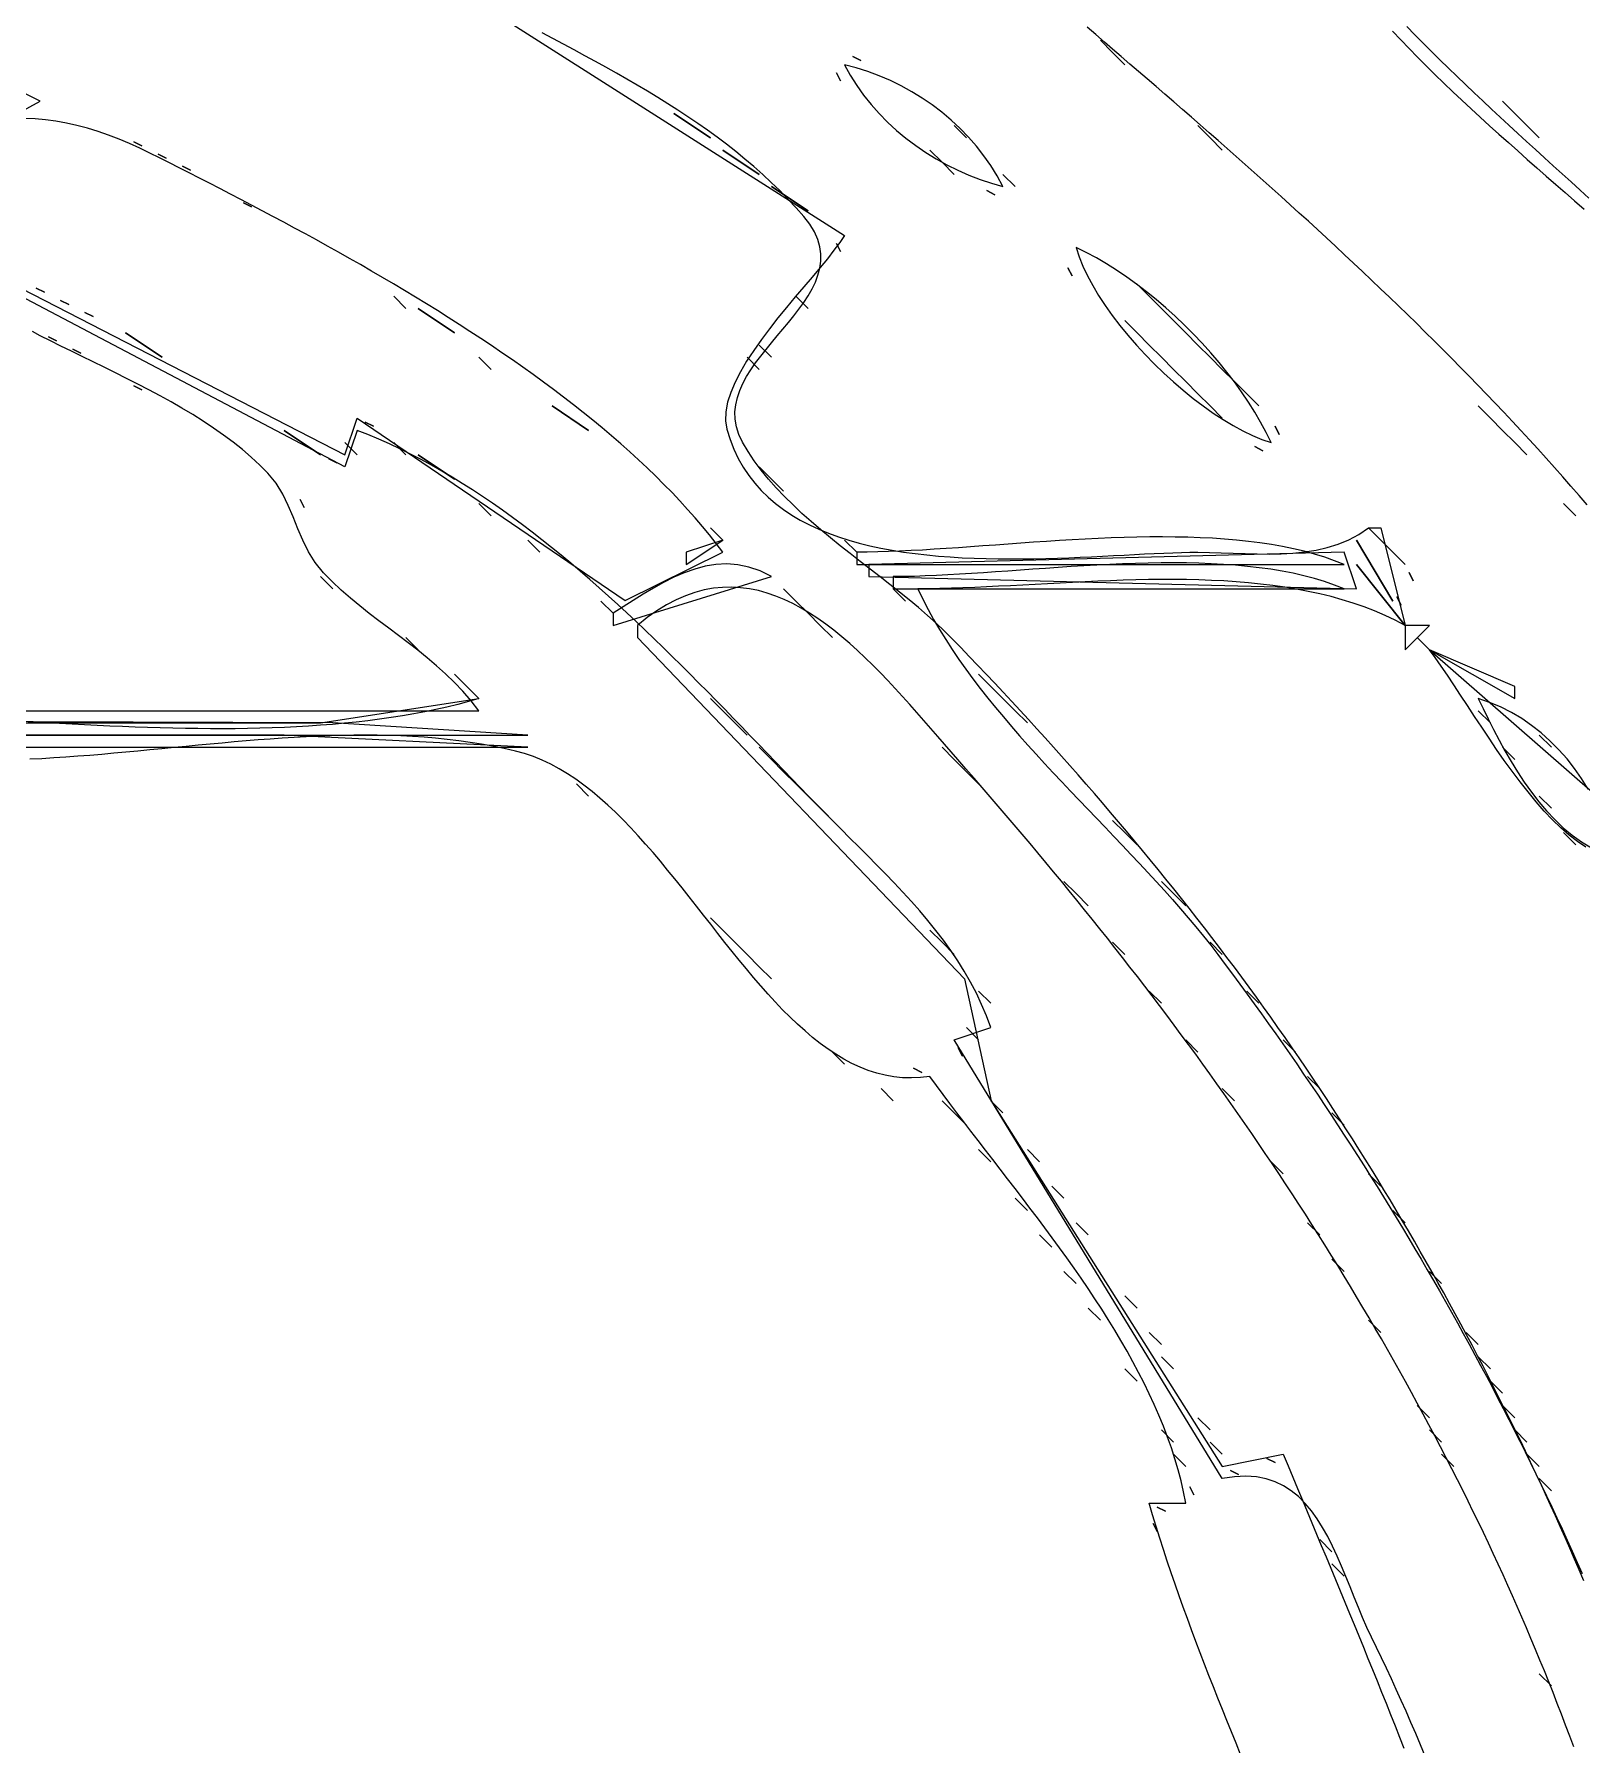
# Model space of a CAD drawing. Extents: x 0 to 1288, y 0 to 860.
# Drawn here: x 443.5 to 570.5, y 575.2 to 715.5 of the extents above; entities that cross this region are included whole.
import ezdxf

# ---------------------------------------------------------------- set-up
doc = ezdxf.new("R2010")
doc.units = 0
for name, color, linetype in [('C19', 19, 'CONTINUOUS'), ('C250', 250, 'CONTINUOUS'), ('C251', 251, 'CONTINUOUS'), ('C252', 252, 'CONTINUOUS'), ('C253', 253, 'CONTINUOUS'), ('C254', 254, 'CONTINUOUS'), ('C29', 29, 'CONTINUOUS'), ('C37', 37, 'CONTINUOUS'), ('C47', 47, 'CONTINUOUS'), ('C7', 7, 'CONTINUOUS')]:
    doc.layers.add(name, color=color, linetype=linetype)

msp = doc.modelspace()

# ---------------------------------------------------------------- linework, layer by layer
at = {"layer": 'C19'}
for points in [[(571.0871, 702.0507), (570.3547, 702.7145), (569.6222, 703.3779), (568.8901, 704.041), (568.1587, 704.7041), (567.4282, 705.3672), (566.699, 706.0307), (565.9714, 706.6946), (565.2457, 707.3592), (564.5223, 708.0247), (563.8014, 708.6912), (563.0833, 709.359), (562.3685, 710.0282), (561.6572, 710.6989), (560.9497, 711.3715), (560.2464, 712.0461), (559.5475, 712.7228), (558.8535, 713.4019), (558.1645, 714.0835), (557.481, 714.7678), (556.8032, 715.4551), (556.1314, 716.1454)], [(570.6703, 588.6139), (570.2907, 589.507), (569.9076, 590.3988), (569.5208, 591.2893), (569.1306, 592.1785), (568.7367, 593.0663), (568.3393, 593.9528), (567.9382, 594.838), (567.5337, 595.7217), (567.1255, 596.6041), (566.7138, 597.4851), (566.2986, 598.3647), (565.8798, 599.2429), (565.4574, 600.1196), (565.0314, 600.9949), (564.602, 601.8688), (564.1689, 602.7411), (563.7323, 603.6121), (563.2922, 604.4815), (562.8486, 605.3494), (562.4013, 606.2159), (561.9506, 607.0808), (561.4963, 607.9442), (561.0385, 608.8061), (560.5771, 609.6664), (560.1122, 610.5251), (559.6438, 611.3823), (559.1719, 612.2379), (558.6964, 613.0919), (558.2175, 613.9443), (557.735, 614.795), (557.2489, 615.6442), (556.7594, 616.4917), (556.2664, 617.3375), (555.7698, 618.1817), (555.2697, 619.0242), (554.7662, 619.8651), (554.2591, 620.7042), (553.7485, 621.5417), (553.2344, 622.3774), (552.7168, 623.2114), (552.1958, 624.0436), (551.6712, 624.8741), (551.1431, 625.7029), (550.6116, 626.5298), (550.0766, 627.355), (549.538, 628.1784), (548.9961, 629), (548.4346, 629.8428), (547.8689, 630.6833), (547.2989, 631.5212), (546.7247, 632.3568), (546.1464, 633.1898), (545.564, 634.0204), (544.9776, 634.8485), (544.3872, 635.6741), (543.7928, 636.4972), (543.1946, 637.3179), (542.5926, 638.1361), (541.9868, 638.9518), (541.3773, 639.765), (540.7642, 640.5757), (540.1474, 641.3839), (539.5271, 642.1896), (538.9034, 642.9928), (538.2761, 643.7935), (537.6455, 644.5917), (537.0115, 645.3874), (536.3743, 646.1806), (535.7338, 646.9712), (535.0902, 647.7594), (534.4434, 648.545), (533.7936, 649.328), (533.1408, 650.1086), (532.485, 650.8866), (531.8263, 651.6621), (531.1647, 652.435), (530.5004, 653.2054), (529.8333, 653.9733), (529.1635, 654.7386), (528.491, 655.5014), (527.816, 656.2616), (527.1385, 657.0192), (526.4585, 657.7743), (525.776, 658.5268), (525.0912, 659.2768), (524.4041, 660.0242), (523.7147, 660.769), (523.0231, 661.5112), (522.3294, 662.2509), (521.6335, 662.988), (520.9356, 663.7225), (520.2357, 664.4544), (519.5339, 665.1837), (518.8302, 665.9105), (518.1849, 666.5529), (517.5048, 667.1909), (516.7936, 667.8255), (516.0555, 668.4574), (515.2941, 669.0878), (514.5136, 669.7176), (513.7176, 670.3477), (512.9102, 670.9791), (512.0953, 671.6128), (511.2767, 672.2497), (510.4584, 672.8907), (509.6443, 673.5369), (508.8383, 674.1891), (508.0442, 674.8484), (507.266, 675.5157), (506.5076, 676.192), (505.7728, 676.8781), (505.0657, 677.5751), (504.3901, 678.284), (503.7498, 679.0056), (503.1489, 679.741), (502.5912, 680.4911), (502.0806, 681.2569), (501.6211, 682.0393), (501.3241, 682.6726), (501.1275, 683.2953), (501.0242, 683.908), (501.0072, 684.5115), (501.0692, 685.1065), (501.2032, 685.6936), (501.4021, 686.2736), (501.6587, 686.8472), (501.966, 687.4151), (502.3168, 687.978), (502.704, 688.5367), (503.1206, 689.0917), (503.5594, 689.6439), (504.0133, 690.194), (504.4752, 690.7426), (504.938, 691.2904), (505.3946, 691.8383), (505.8378, 692.3868), (506.2606, 692.9368), (506.6559, 693.4888), (507.0165, 694.0437), (507.3353, 694.6021), (507.6053, 695.1647), (507.8193, 695.7323), (507.9701, 696.3055), (508.0508, 696.8851), (508.0542, 697.4718), (507.9732, 698.0663), (507.8007, 698.6692), (507.5295, 699.2814), (507.1525, 699.9034), (506.6628, 700.5362), (506.0192, 701.2649), (505.3585, 701.9745), (504.6813, 702.6657), (503.9883, 703.3393), (503.2801, 703.996), (502.5574, 704.6364), (501.8208, 705.2614), (501.071, 705.8715), (500.3086, 706.4676), (499.5344, 707.0504), (498.7489, 707.6205), (497.9529, 708.1788), (497.147, 708.7258), (496.3317, 709.2624), (495.5079, 709.7892), (494.6762, 710.307), (493.8372, 710.8165), (492.9916, 711.3184), (492.1399, 711.8135), (491.283, 712.3023), (490.4215, 712.7858), (489.5559, 713.2645), (488.6871, 713.7393), (487.8155, 714.2107), (486.942, 714.6796), (486.067, 715.1467), (485.1914, 715.6126)], [(564, 657), (565, 656), (564, 657)], [(535.333313, 593.333313), (535.666687, 592.666687), (535.333313, 593.333313)]]:
    msp.add_lwpolyline(points, dxfattribs=at)
at = {"layer": 'C250'}
for points in [[(531, 715), (532, 714), (531, 715)], [(566, 708), (567, 707), (566, 708)], [(504, 703), (507, 701), (504, 703)], [(514, 671), (514, 670), (551, 670), (550.2126, 670.3097), (549.3986, 670.5906), (548.5593, 670.8437), (547.6961, 671.0702), (546.8104, 671.2713), (545.9035, 671.4479), (544.9768, 671.6014), (544.0318, 671.7327), (543.0697, 671.843), (542.0921, 671.9335), (541.1002, 672.0053), (540.0955, 672.0596), (539.0793, 672.0973), (538.053, 672.1198), (537.0181, 672.128), (535.9758, 672.1232), (534.9277, 672.1065), (533.8749, 672.0789), (532.8191, 672.0417), (531.7614, 671.996), (530.7034, 671.9428), (529.6464, 671.8834), (528.5918, 671.8188), (527.5409, 671.7501), (526.4952, 671.6786), (525.456, 671.6053), (524.4248, 671.5314), (523.4029, 671.458), (522.3916, 671.3862), (521.3924, 671.3172), (520.4067, 671.2521), (519.4359, 671.192), (518.4812, 671.138), (517.5442, 671.0913), (516.6262, 671.053), (515.7285, 671.0243), (514.8527, 671.0062), (514, 671)], [(474, 666), (475, 665), (474, 666)], [(562, 661), (562.3973, 660.1708), (562.8137, 659.3213), (563.2504, 658.4577), (563.7085, 657.5862), (564.189, 656.7128), (564.6932, 655.8438), (565.2221, 654.9854), (565.7769, 654.1436), (566.3588, 653.3247), (566.9689, 652.5348), (567.6083, 651.7801), (568.2781, 651.0667), (568.9795, 650.4009), (569.7136, 649.7887), (570.4816, 649.2364), (571.2845, 648.75)], [(571.0094, 653.5717), (570.4837, 654.4284), (569.909, 655.2545), (569.2878, 656.0462), (568.6224, 656.7997), (567.9153, 657.5112), (567.1689, 658.177), (566.3856, 658.7933), (565.5678, 659.3563), (564.7179, 659.8623), (563.8383, 660.3074), (562.9316, 660.6879), (562, 661)], [(519, 656), (520, 655), (519, 656)], [(569, 650), (570, 649), (569, 650)], [(540, 641), (541, 640), (540, 641)], [(540, 600), (541, 599), (540, 600)], [(537, 599), (538, 598), (537, 599)], [(550, 590), (551, 589), (550, 590)]]:
    msp.add_lwpolyline(points, dxfattribs=at)
at = {"layer": 'C251'}
for points in [[(460.666656, 701.666687), (461.333344, 701.333313), (460.666656, 701.666687)], [(443.666656, 694.666687), (444.333344, 694.333313), (443.666656, 694.666687)], [(534, 695), (535, 694), (534, 695)], [(506, 694), (507, 693), (506, 694)], [(535, 694), (536, 693), (535, 694)], [(475, 693), (478, 691), (475, 693)], [(533, 692), (534, 691), (533, 692)], [(534, 691), (535, 690), (534, 691)], [(538, 691), (539, 690), (538, 691)], [(535, 690), (536, 689), (535, 690)], [(480, 689), (481, 688), (480, 689)], [(536, 689), (537, 688), (536, 689)], [(537, 688), (538, 687), (537, 688)], [(541, 688), (542, 687), (541, 688)], [(451.666656, 686.666687), (452.333344, 686.333313), (451.666656, 686.666687)], [(486, 685), (489, 683), (486, 685)], [(470.666656, 683.666687), (471.333344, 683.333313), (470.666656, 683.666687)], [(464, 683), (467, 681), (464, 683)], [(469, 682), (470, 681), (469, 682)], [(473, 682), (474, 681), (473, 682)], [(543.666687, 681.666687), (544.333313, 681.333313), (543.666687, 681.666687)], [(504, 679), (505, 678), (504, 679)], [(499, 675), (500, 674), (499, 675)], [(511, 673), (511, 672), (551, 672), (550.2175, 672.3089), (549.4094, 672.5909), (548.5769, 672.847), (547.7211, 673.0781), (546.8433, 673.2851), (545.9448, 673.4691), (545.0267, 673.6311), (544.0904, 673.772), (543.137, 673.8928), (542.1678, 673.9945), (541.184, 674.0781), (540.1868, 674.1445), (539.1775, 674.1947), (538.1573, 674.2297), (537.1274, 674.2505), (536.0892, 674.258), (535.0437, 674.2532), (533.9923, 674.2372), (532.9361, 674.2108), (531.8765, 674.1751), (530.8145, 674.1311), (529.7516, 674.0796), (528.6889, 674.0218), (527.6275, 673.9585), (526.5689, 673.8908), (525.5142, 673.8196), (524.4646, 673.7459), (523.4214, 673.6707), (522.3857, 673.5949), (521.3589, 673.5196), (520.3422, 673.4457), (519.3368, 673.3742), (518.3439, 673.3061), (517.3648, 673.2423), (516.4007, 673.1839), (515.4528, 673.1318), (514.5223, 673.0869), (513.6106, 673.0503), (512.7188, 673.023), (511.8482, 673.0059), (511, 673)], [(552, 674), (555, 669), (552, 674)], [(552, 672), (556, 667), (552, 672)], [(556.333313, 671.333313), (556.666687, 670.666687), (556.333313, 671.333313)], [(505, 670), (506, 669), (505, 670)], [(558, 665), (565, 661), (565, 662), (558, 665)], [(478, 663), (479, 662), (478, 663)], [(521, 663), (522, 662), (521, 663)], [(423, 659), (467, 659), (480, 661)], [(480, 661), (479.133, 660.7531), (478.2551, 660.5217), (477.3667, 660.3053), (476.4682, 660.1034), (475.5599, 659.9158), (474.6422, 659.742), (473.7155, 659.5816), (472.78, 659.4343), (471.8363, 659.2995), (470.8846, 659.177), (469.9253, 659.0664), (468.9588, 658.9672), (467.9854, 658.8791), (467.0055, 658.8017), (466.0195, 658.7345), (465.0277, 658.6773), (464.0306, 658.6295), (463.0284, 658.5908), (462.0215, 658.5609), (461.0103, 658.5392), (459.9952, 658.5255), (458.9765, 658.5193), (457.9546, 658.5202), (456.9298, 658.5279), (455.9026, 658.542), (454.8732, 658.562), (453.8421, 658.5876), (452.8096, 658.6183), (451.7761, 658.6539), (450.742, 658.6938), (449.7075, 658.7377), (448.6731, 658.7852), (447.6392, 658.836), (446.606, 658.8895), (445.5741, 658.9455), (444.5436, 659.0035), (443.5151, 659.0632), (442.4888, 659.1241)], [(479, 662), (480, 661), (479, 662)], [(499, 661), (500, 660), (499, 661)], [(524, 660), (525, 659), (524, 660)], [(423, 658), (423, 657), (484, 657), (464, 658), (423, 658)], [(505, 655), (506, 654), (505, 655)], [(520, 655), (521, 654), (520, 655)], [(508, 652), (509, 651), (508, 652)], [(528, 646), (529, 645), (528, 646)], [(536, 646), (537, 645), (536, 646)], [(537, 645), (538, 644), (537, 645)], [(500, 642), (501, 641), (500, 642)], [(502, 640), (503, 639), (502, 640)], [(521, 637), (522, 636), (521, 637)], [(543, 637), (544, 636), (543, 637)], [(509, 632), (510, 631), (509, 632)], [(519.333313, 632.333313), (519.666687, 631.666687), (519.333313, 632.333313)], [(515.666687, 630.666687), (516.333313, 630.333313), (515.666687, 630.666687)], [(541, 629), (542, 628), (541, 629)], [(518, 628), (519, 627), (518, 628)], [(522, 628), (523, 627), (522, 628)], [(519, 627), (520, 626), (519, 627)], [(550, 627), (551, 626), (550, 627)], [(545, 623), (546, 622), (545, 623)], [(527, 621), (528, 620), (527, 621)], [(550, 615), (551, 614), (550, 615)], [(533, 612), (534, 611), (533, 612)], [(561, 609), (562, 608), (561, 609)], [(533, 606), (534, 605), (533, 606)], [(536, 601), (537, 600), (536, 601)], [(539, 602), (540, 601), (539, 602)], [(565, 601), (566, 600), (565, 601)], [(544.666687, 598.666687), (545.333313, 598.333313), (544.666687, 598.666687)], [(541.666687, 597.666687), (542.333313, 597.333313), (541.666687, 597.666687)], [(549, 592), (550, 591), (549, 592)], [(567, 581), (568, 580), (567, 581)]]:
    msp.add_lwpolyline(points, dxfattribs=at)
at = {"layer": 'C252'}
for points in [[(510.666656, 713.666687), (511.333344, 713.333313), (510.666656, 713.666687)], [(532, 714), (533, 713), (532, 714)], [(440, 712), (433, 704), (444, 710), (440, 712)], [(496, 709), (499, 707), (496, 709)], [(564, 710), (565, 709), (564, 710)], [(432, 700), (469, 681), (470, 684), (492, 669.03241), (500, 673), (499.4634, 673.7124), (498.907, 674.4203), (498.3312, 675.1237), (497.7366, 675.8225), (497.1237, 676.5166), (496.4931, 677.2061), (495.8454, 677.8908), (495.1811, 678.5709), (494.5007, 679.2461), (493.8048, 679.9166), (493.094, 680.5822), (492.3688, 681.2429), (491.6298, 681.8988), (490.8774, 682.5496), (490.1124, 683.1955), (489.3351, 683.8364), (488.5462, 684.4722), (487.7463, 685.1029), (486.9358, 685.7285), (486.1153, 686.349), (485.2854, 686.9642), (484.4467, 687.5742), (483.5996, 688.179), (482.7448, 688.7784), (481.8827, 689.3725), (481.014, 689.9613), (480.1391, 690.5446), (479.2587, 691.1225), (478.3733, 691.6949), (477.4835, 692.2618), (476.5897, 692.8231), (475.6926, 693.3789), (474.7927, 693.929), (473.8905, 694.4735), (472.9867, 695.0122), (472.0817, 695.5453), (471.1761, 696.0726), (470.2705, 696.5941), (469.3654, 697.1098), (468.4613, 697.6196), (467.5589, 698.1235), (466.6586, 698.6214), (465.7611, 699.1134), (464.8668, 699.5994), (463.9764, 700.0793), (463.0903, 700.5532), (462.2092, 701.0209), (461.3335, 701.4825), (460.4639, 701.9379), (459.6009, 702.3871), (458.745, 702.83), (457.8968, 703.2666), (457.0568, 703.6969), (456.2257, 704.1208), (455.4038, 704.5384), (454.5919, 704.9495), (453.7904, 705.3541), (453, 705.7523), (452.1628, 706.1593), (451.316, 706.5421), (450.4615, 706.8987), (449.6012, 707.2268), (448.7371, 707.5244), (447.8713, 707.7893), (447.0056, 708.0195), (446.142, 708.2128), (445.2825, 708.3671), (444.4292, 708.4802), (443.5839, 708.5501), (442.7487, 708.5747)], [(519, 708), (520, 707), (519, 708)], [(539, 708), (540, 707), (539, 708)], [(451.666656, 706.666687), (452.333344, 706.333313), (451.666656, 706.666687)], [(500, 706), (503, 704), (500, 706)], [(517, 706), (518, 705), (517, 706)], [(455.666656, 704.666687), (456.333344, 704.333313), (455.666656, 704.666687)], [(523, 704), (524, 703), (523, 704)], [(521.666687, 702.666687), (522.333313, 702.333313), (521.666687, 702.666687)], [(557.6464, 574.2429), (557.259, 575.1713), (556.8683, 576.0925), (556.4746, 577.006), (556.0781, 577.9116), (555.6791, 578.8089), (555.2777, 579.6975), (554.8742, 580.5772), (554.4688, 581.4476), (554.0618, 582.3085), (553.6534, 583.1593), (553.2438, 584), (552.8721, 584.7881), (552.5138, 585.6018), (552.1649, 586.4343), (551.8214, 587.2792), (551.4792, 588.1299), (551.1344, 588.9799), (550.7831, 589.8228), (550.4211, 590.6519), (550.0445, 591.4607), (549.6493, 592.2427), (549.2315, 592.9914), (548.7871, 593.7003), (548.3121, 594.3627), (547.8025, 594.9723), (547.2543, 595.5224), (546.6636, 596.0065), (546.0262, 596.4181), (545.3383, 596.7508), (544.5958, 596.9978), (543.7947, 597.1528), (542.931, 597.2092), (542.0008, 597.1604), (541, 597), (519, 633), (522, 634), (521.6472, 634.9674), (521.2511, 635.9122), (520.8142, 636.8354), (520.3393, 637.7382), (519.8289, 638.6216), (519.2857, 639.4866), (518.7124, 640.3345), (518.1116, 641.1661), (517.4859, 641.9827), (516.8381, 642.7854), (516.1706, 643.5751), (515.4863, 644.3529), (514.7878, 645.12), (514.0776, 645.8774), (513.3584, 646.6263), (512.633, 647.3676), (511.9039, 648.1025), (511.1738, 648.832), (510.4453, 649.5572), (509.721, 650.2792), (509.0038, 650.9992), (508.3467, 651.6644), (507.6859, 652.3379), (507.0213, 653.0189), (506.353, 653.7068), (505.6809, 654.4011), (505.005, 655.1012), (504.3251, 655.8065), (503.6414, 656.5164), (502.9536, 657.2302), (502.2619, 657.9475), (501.5662, 658.6677), (500.8663, 659.39), (500.1624, 660.114), (499.4543, 660.8391), (498.742, 661.5646), (498.0256, 662.2899), (497.3048, 663.0146), (496.5798, 663.7379), (495.8504, 664.4593), (495.1167, 665.1782), (494.3785, 665.8941), (493.6359, 666.6062), (492.8888, 667.3141), (492.1372, 668.0171), (491.3811, 668.7147), (490.6203, 669.4062), (489.855, 670.0911), (489.0849, 670.7687), (488.3102, 671.4386), (487.5307, 672.1), (486.7464, 672.7524), (485.9573, 673.3952), (485.1634, 674.0279), (484.3646, 674.6497), (483.5608, 675.2602), (482.7521, 675.8588), (481.9383, 676.4448), (481.1196, 677.0176), (480.2957, 677.5768), (479.4668, 678.1215), (478.6327, 678.6514), (477.7933, 679.1658), (476.9488, 679.6641), (476.099, 680.1457), (475.2439, 680.61), (474.3835, 681.0565), (473.5177, 681.4844), (472.6465, 681.8934), (471.7698, 682.2827), (470.8876, 682.6517), (470, 683), (469, 680), (431, 700)], [(509.333344, 698.333313), (509.666656, 697.666687), (509.333344, 698.333313)], [(528.333313, 696.333313), (528.666687, 695.666687), (528.333313, 696.333313)], [(445.666656, 693.666687), (446.333344, 693.333313), (445.666656, 693.666687)], [(473, 694), (474, 693), (473, 694)], [(536, 693), (537, 692), (536, 693)], [(537, 692), (538, 691), (537, 692)], [(451, 691), (454, 689), (451, 691)], [(446.666656, 689.666687), (447.333344, 689.333313), (446.666656, 689.666687)], [(503, 690), (504, 689), (503, 690)], [(502, 689), (503, 688), (502, 689)], [(540, 689), (541, 688), (540, 689)], [(538, 687), (539, 686), (538, 687)], [(542, 687), (543, 686), (542, 687)], [(539, 686), (540, 685), (539, 686)], [(540, 685), (541, 684), (540, 685)], [(543, 686), (544, 685), (543, 686)], [(562, 685), (563, 684), (562, 685)], [(563, 684), (564, 683), (563, 684)], [(545.333313, 683.333313), (545.666687, 682.666687), (545.333313, 683.333313)], [(564, 683), (565, 682), (564, 683)], [(475, 681), (478, 679), (475, 681)], [(565, 682), (566, 681), (565, 682)], [(503, 680), (504, 679), (503, 680)], [(326, 678), (326, 677), (376, 677), (400, 676.682861), (423, 658.603394), (442, 658), (484, 658), (468, 659), (427, 659.148132), (403, 677.486145), (378, 678), (326, 678)], [(465.333344, 677.333313), (465.666656, 676.666687), (465.333344, 677.333313)], [(480, 677), (481, 676), (480, 677)], [(569, 677), (570, 676), (569, 677)], [(500, 674), (497, 673), (497, 672), (500, 674)], [(554, 674), (555, 673), (554, 674)], [(551, 673), (512, 672), (512, 671), (552, 670), (551, 673)], [(490, 669), (491, 668), (490, 669)], [(506, 669), (507, 668), (506, 669)], [(507, 668), (508, 667), (507, 668)], [(556, 667), (556, 665), (558, 667), (556, 667)], [(557, 666), (558, 665), (557, 666)], [(522, 662), (523, 661), (522, 662)], [(500, 660), (501, 659), (500, 660)], [(562, 660), (563, 659), (562, 660)], [(501, 659), (502, 658), (501, 659)], [(503, 657), (504, 656), (503, 657)], [(518, 657), (519, 656), (518, 657)], [(504, 656), (505, 655), (504, 656)], [(488, 654), (489, 653), (488, 654)], [(506, 654), (507, 653), (506, 654)], [(507, 653), (508, 652), (507, 653)], [(567, 653), (568, 652), (567, 653)], [(533, 650), (534, 649), (533, 650)], [(529, 645), (530, 644), (529, 645)], [(517, 642), (518, 641), (517, 642)], [(501, 641), (502, 640), (501, 641)], [(518, 641), (519, 640), (518, 641)], [(532, 641), (533, 640), (532, 641)], [(503, 639), (504, 638), (503, 639)], [(535, 637), (536, 636), (535, 637)], [(520, 634), (521, 633), (520, 634)], [(538, 633), (539, 632), (538, 633)], [(546, 633), (547, 632), (546, 633)], [(513, 629), (514, 628), (513, 629)], [(548, 630), (549, 629), (548, 630)], [(521, 624), (522, 623), (521, 624)], [(525, 624), (526, 623), (525, 624)], [(553, 622), (554, 621), (553, 622)], [(524, 620), (525, 619), (524, 620)], [(555, 619), (556, 618), (555, 619)], [(529, 618), (530, 617), (529, 618)], [(548, 618), (549, 617), (548, 618)], [(526, 617), (527, 616), (526, 617)], [(528, 614), (529, 613), (528, 614)], [(530, 611), (531, 610), (530, 611)], [(535, 609), (536, 608), (535, 609)], [(536, 607), (537, 606), (536, 607)], [(562, 607), (563, 606), (562, 607)], [(563, 605), (564, 604), (563, 605)], [(557, 603), (558, 602), (557, 603)], [(564, 603), (565, 602), (564, 603)], [(558, 601), (559, 600), (558, 601)], [(559, 599), (560, 598), (559, 599)], [(567, 597), (568, 596), (567, 597)], [(538.333313, 596.333313), (538.666687, 595.666687), (538.333313, 596.333313)], [(535.666687, 594.666687), (536.333313, 594.333313), (535.666687, 594.666687)]]:
    msp.add_lwpolyline(points, dxfattribs=at)
at = {"layer": 'C253'}
for points in [[(565, 709), (566, 708), (565, 709)], [(540, 707), (541, 706), (540, 707)], [(529, 698), (529.2471, 697.2451), (529.5598, 696.4701), (529.9341, 695.6787), (530.3661, 694.8747), (530.8516, 694.062), (531.3869, 693.2442), (531.9679, 692.4253), (532.5907, 691.609), (533.2512, 690.799), (533.9456, 689.9993), (534.6699, 689.2136), (535.4201, 688.4457), (536.1922, 687.6993), (536.9823, 686.9783), (537.7864, 686.2866), (538.6006, 685.6277), (539.4208, 685.0057), (540.2432, 684.4242), (541.0637, 683.8871), (541.8784, 683.3982), (542.6834, 682.9612), (543.4746, 682.58), (544.2481, 682.2583), (545, 682), (544.5924, 682.8309), (544.1448, 683.6634), (543.6591, 684.4956), (543.1372, 685.3254), (542.5813, 686.1508), (541.9932, 686.9698), (541.3749, 687.7806), (540.7284, 688.581), (540.0558, 689.3691), (539.3589, 690.143), (538.6398, 690.9005), (537.9005, 691.6398), (537.143, 692.3589), (536.3691, 693.0558), (535.581, 693.7284), (534.7806, 694.3749), (533.9698, 694.9932), (533.1508, 695.5813), (532.3254, 696.1372), (531.4956, 696.6591), (530.6634, 697.1448), (529.8309, 697.5924), (529, 698)], [(467.2368, 671.3248), (466.5629, 672.1578), (466.0136, 673.0481), (465.5533, 673.9789), (465.1465, 674.9336), (464.7576, 675.8954), (464.3513, 676.8479), (463.8919, 677.7742), (463.344, 678.6579), (462.672, 679.4822), (462.0121, 680.1487), (461.3147, 680.7946), (460.5826, 681.421), (459.8187, 682.0285), (459.0261, 682.6181), (458.2076, 683.1907), (457.3663, 683.7472), (456.505, 684.2884), (455.6266, 684.8153), (454.7342, 685.3286), (453.8307, 685.8293), (452.919, 686.3182), (452.0021, 686.7963), (451.0829, 687.2644), (450.1643, 687.7234), (449.2494, 688.1742), (448.3409, 688.6176), (447.442, 689.0546), (446.5555, 689.4859), (445.6843, 689.9126), (444.8315, 690.3354), (444, 690.7553), (443.3562, 691.0987)], [(444.666656, 690.666687), (445.333344, 690.333313), (444.666656, 690.666687)], [(539, 690), (540, 689), (539, 690)], [(484, 674), (485, 673), (484, 674)], [(555, 673), (556, 672), (555, 673)], [(491, 668), (491, 667), (504, 671), (503.0628, 671.4631), (502.1397, 671.7829), (501.2299, 671.9708), (500.3323, 672.0378), (499.4461, 671.9952), (498.5702, 671.8541), (497.7038, 671.6258), (496.8459, 671.3213), (495.9955, 670.952), (495.1518, 670.529), (494.3138, 670.0634), (493.4806, 669.5666), (492.6511, 669.0496), (491.8246, 668.5236), (491, 668)], [(514, 670), (515, 669), (514, 670)], [(508, 667), (509, 666), (508, 667)], [(567, 658), (568, 657), (567, 658)], [(532, 651), (533, 650), (532, 651)], [(553, 610), (554, 609), (553, 610)], [(566, 599), (567, 598), (566, 599)]]:
    msp.add_lwpolyline(points, dxfattribs=at)
at = {"layer": 'C254'}
for points in [[(453.666656, 705.666687), (454.333344, 705.333313), (453.666656, 705.666687)], [(467.666656, 680.666687), (468.333344, 680.333313), (467.666656, 680.666687)], [(569.8477, 574.9877), (569.5136, 575.8839), (569.1756, 576.7785), (568.8337, 577.6714), (568.4879, 578.5626), (568.1382, 579.4521), (567.7846, 580.3399), (567.4271, 581.2258), (567.0658, 582.11), (566.7005, 582.9924), (566.3313, 583.873), (565.9582, 584.7518), (565.5813, 585.6287), (565.2004, 586.5037), (564.8156, 587.3768), (564.4269, 588.248), (564.0343, 589.1173), (563.6379, 589.9847), (563.2375, 590.85), (562.8332, 591.7134), (562.425, 592.5748), (562.0128, 593.4342), (561.5968, 594.2915), (561.1769, 595.1468), (560.7531, 596), (560.2958, 596.9101), (559.8352, 597.817), (559.3714, 598.7207), (558.9042, 599.6212), (558.4338, 600.5185), (557.9601, 601.4127), (557.4832, 602.3039), (557.003, 603.192), (556.5196, 604.077), (556.033, 604.9591), (555.5431, 605.8382), (555.05, 606.7145), (554.5538, 607.5878), (554.0543, 608.4583), (553.5517, 609.326), (553.0459, 610.1909), (552.5369, 611.053), (552.0248, 611.9125), (551.5095, 612.7692), (550.9911, 613.6233), (550.4696, 614.4749), (549.945, 615.3238), (549.4173, 616.1702), (548.8865, 617.0141), (548.3526, 617.8555), (547.8156, 618.6945), (547.2755, 619.531), (546.7324, 620.3652), (546.1863, 621.1971), (545.6371, 622.0266), (545.0849, 622.8539), (544.5297, 623.679), (543.9715, 624.5018), (543.4102, 625.3225), (542.846, 626.141), (542.2788, 626.9575), (541.7087, 627.7718), (541.1355, 628.5842), (540.5595, 629.3945), (539.9804, 630.2029), (539.3985, 631.0094), (538.8136, 631.8139), (538.2258, 632.6166), (537.6352, 633.4175), (537.0416, 634.2166), (536.4451, 635.0139), (535.8458, 635.8095), (535.2436, 636.6033), (534.6385, 637.3956), (534.0306, 638.1862), (533.4199, 638.9752), (532.8063, 639.7627), (532.1899, 640.5486), (531.5708, 641.3331), (530.9488, 642.1161), (530.324, 642.8976), (529.6964, 643.6778), (529.0661, 644.4567), (528.433, 645.2342), (527.7972, 646.0104), (527.1586, 646.7854), (526.5173, 647.5591), (525.8733, 648.3317), (525.2266, 649.1032), (524.5771, 649.8735), (523.925, 650.6427), (523.2702, 651.4109), (522.6127, 652.1781), (521.9525, 652.9443), (521.2897, 653.7095), (520.6243, 654.4739), (519.9562, 655.2373), (519.2855, 656), (518.7449, 656.6165), (518.1971, 657.2465), (517.6421, 657.8874), (517.0799, 658.5367), (516.5105, 659.1919), (515.934, 659.8503), (515.3504, 660.5097), (514.7597, 661.1673), (514.1618, 661.8208), (513.5569, 662.4676), (512.9448, 663.1051), (512.3258, 663.7309), (511.6996, 664.3424), (511.0665, 664.9372), (510.4264, 665.5127), (509.7792, 666.0664), (509.1251, 666.5958), (508.464, 667.0983), (507.7959, 667.5715), (507.121, 668.0129), (506.4391, 668.4199), (505.7503, 668.7899), (505.0546, 669.1206), (504.3521, 669.4094), (503.6427, 669.6537), (502.9264, 669.8511), (502.2034, 669.999), (501.4735, 670.0949), (500.7368, 670.1363), (499.9934, 670.1207), (499.2432, 670.0456), (498.4862, 669.9085), (497.7225, 669.7067), (496.9521, 669.438), (496.175, 669.0996), (495.3912, 668.6891), (494.6008, 668.204), (493.8037, 667.6418), (493, 667)], [(499, 643), (500, 642), (499, 643)]]:
    msp.add_lwpolyline(points, dxfattribs=at)
at = {"layer": 'C29'}
for points in [[(509.333344, 712.333313), (509.666656, 711.666687), (509.333344, 712.333313)], [(510, 674), (511, 673), (510, 674)], [(523, 661), (524, 660), (523, 661)]]:
    msp.add_lwpolyline(points, dxfattribs=at)
at = {"layer": 'C37'}
for points in [[(510, 713), (510.4714, 712.1377), (510.9939, 711.3041), (511.5645, 710.5001), (512.1805, 709.7271), (512.839, 708.986), (513.5369, 708.278), (514.2716, 707.6043), (515.04, 706.966), (515.8393, 706.3642), (516.6666, 705.8), (517.519, 705.2746), (518.3937, 704.7891), (519.2878, 704.3447), (520.1983, 703.9424), (521.1224, 703.5834), (522.0573, 703.2689), (523, 703), (522.5249, 703.8742), (522.002, 704.7186), (521.4335, 705.5322), (520.8218, 706.3137), (520.1692, 707.0618), (519.478, 707.7754), (518.7506, 708.4532), (517.9894, 709.0941), (517.1966, 709.6968), (516.3746, 710.2602), (515.5258, 710.783), (514.6524, 711.264), (513.7569, 711.702), (512.8416, 712.0958), (511.9087, 712.4442), (510.9607, 712.746), (510, 713)], [(447.666656, 692.666687), (448.333344, 692.333313), (447.666656, 692.666687)]]:
    msp.add_lwpolyline(points, dxfattribs=at)
at = {"layer": 'C47'}
msp.add_lwpolyline([(518, 705), (519, 704), (518, 705)], dxfattribs=at)
at = {"layer": 'C7'}
for points in [[(466, 729), (466, 727), (510, 699), (509.6075, 698.4129), (509.1334, 697.7718), (508.5896, 697.0819), (507.9881, 696.3486), (507.3411, 695.5772), (506.6605, 694.7731), (505.9583, 693.9418), (505.2466, 693.0885), (504.5375, 692.2186), (503.8429, 691.3375), (503.1749, 690.4505), (502.5456, 689.563), (501.9668, 688.6804), (501.4508, 687.8081), (501.0095, 686.9514), (500.6549, 686.1156), (500.3992, 685.3061), (500.2542, 684.5284), (500.2321, 683.7877), (500.3449, 683.0895)], [(570.9375, 676.8868), (570.2746, 677.6585), (569.6068, 678.4275), (568.9342, 679.1937), (568.257, 679.9572), (567.5753, 680.718), (566.8893, 681.4759), (566.1992, 682.231), (565.505, 682.9834), (564.807, 683.7329), (564.1054, 684.4795), (563.4002, 685.2233), (562.6917, 685.9642), (561.9799, 686.7022), (561.2652, 687.4373), (560.5475, 688.1695), (559.8271, 688.8987), (559.1042, 689.625), (558.3788, 690.3483), (557.6512, 691.0686), (556.9215, 691.7859), (556.1899, 692.5002), (555.4565, 693.2114), (554.7214, 693.9196), (553.985, 694.6247), (553.2472, 695.3268), (552.5083, 696.0257), (551.7684, 696.7215), (551.0277, 697.4141), (550.2863, 698.1037), (549.5444, 698.79), (548.8022, 699.4732), (548.0598, 700.1531), (547.3173, 700.8299), (546.575, 701.5034), (545.833, 702.1737), (545.0914, 702.8407), (544.3504, 703.5044), (543.6102, 704.1649), (542.8709, 704.822), (542.1327, 705.4758), (541.3957, 706.1263), (540.6601, 706.7734), (539.9261, 707.4171), (539.1938, 708.0574), (538.4634, 708.6944), (537.735, 709.3279), (537.0088, 709.9579), (536.2849, 710.5845), (535.5635, 711.2077), (534.8449, 711.8273), (534.129, 712.4435), (533.4161, 713.0561), (532.7064, 713.6652), (532, 714.2708), (531.3198, 714.8577), (530.6262, 715.4639), (529.9197, 716.0872)], [(554.9679, 715.761), (555.6404, 715.0408), (556.3258, 714.3238), (557.0233, 713.6097), (557.732, 712.8985), (558.4511, 712.19), (559.1797, 711.4841), (559.9171, 710.7808), (560.6623, 710.0799), (561.4145, 709.3814), (562.1729, 708.6851), (562.9367, 707.991), (563.705, 707.2988), (564.4769, 706.6086), (565.2516, 705.9202), (566.0283, 705.2335), (566.8062, 704.5485), (567.5844, 703.8649), (568.362, 703.1828), (569.1382, 702.5019), (569.9122, 701.8223), (570.6832, 701.1437)], [(500.3449, 683.0894), (500.6068, 682.2445), (500.9184, 681.4441), (501.2777, 680.687), (501.6829, 679.9721), (502.1325, 679.2983), (502.6245, 678.6644), (503.1572, 678.0692), (503.7289, 677.5117), (504.3378, 676.9906), (504.9822, 676.5049), (505.6602, 676.0535), (506.3702, 675.6351), (507.1103, 675.2486), (507.8789, 674.8929), (508.674, 674.5669), (509.4941, 674.2694), (510.3373, 673.9993), (511.2019, 673.7555), (512.086, 673.5367), (512.9881, 673.3419), (513.9062, 673.17), (514.8386, 673.0197), (515.7836, 672.89), (516.7394, 672.7797), (517.7042, 672.6876), (518.6764, 672.6127), (519.6541, 672.5538), (520.6355, 672.5097), (521.619, 672.4794), (522.6027, 672.4617), (523.5849, 672.4553), (524.5638, 672.4593), (525.5377, 672.4725), (526.5048, 672.4936), (527.4633, 672.5217), (528.4116, 672.5555), (529.3477, 672.5939), (530.2701, 672.6358), (531.1768, 672.68), (532.0663, 672.7254), (532.9366, 672.7709), (533.786, 672.8153), (534.6128, 672.8575), (535.4152, 672.8963), (536.1915, 672.9305), (536.9399, 672.9592), (537.6586, 672.9811), (538.3459, 672.995), (539, 673), (539.9515, 672.9888), (540.9173, 672.961), (541.8935, 672.9252), (542.8762, 672.89), (543.8614, 672.8639), (544.8454, 672.8556), (545.8241, 672.8738), (546.7938, 672.9268), (547.7505, 673.0235), (548.6903, 673.1723), (549.6093, 673.3819), (550.5037, 673.6609), (551.3695, 674.0178), (552.2029, 674.4613), (553, 675), (554, 675), (556, 667), (555.1862, 667.426), (554.3528, 667.8208), (553.5008, 668.1852), (552.6309, 668.5203), (551.7441, 668.8272), (550.8413, 669.107), (549.9234, 669.3607), (548.9911, 669.5894), (548.0455, 669.7941), (547.0874, 669.9759), (546.1176, 670.1357), (545.1371, 670.2748), (544.1468, 670.3941), (543.1475, 670.4948), (542.14, 670.5777), (541.1254, 670.6441), (540.1045, 670.695), (539.0781, 670.7313), (538.0471, 670.7543), (537.0125, 670.7649), (535.9751, 670.7641), (534.9358, 670.7531), (533.8954, 670.733), (532.8549, 670.7046), (531.8151, 670.6692), (530.777, 670.6278), (529.7414, 670.5813), (528.7091, 670.531), (527.6811, 670.4778), (526.6583, 670.4227), (525.6415, 670.367), (524.6317, 670.3115), (523.6296, 670.2574), (522.6362, 670.2056), (521.6524, 670.1574), (520.679, 670.1137), (519.717, 670.0756), (518.7672, 670.0441), (517.8305, 670.0203), (516.9078, 670.0052), (516, 670), (516.4108, 669.1516), (516.8476, 668.3108), (517.3091, 667.4775), (517.7943, 666.6511), (518.302, 665.8316), (518.831, 665.0186), (519.3801, 664.2118), (519.9482, 663.411), (520.5341, 662.6158), (521.1366, 661.826), (521.7547, 661.0414), (522.387, 660.2615), (523.0326, 659.4862), (523.6901, 658.7151), (524.3585, 657.948), (525.0365, 657.1846), (525.723, 656.4247), (526.4169, 655.6678), (527.117, 654.9138), (527.8221, 654.1624), (528.531, 653.4133), (529.2427, 652.6662), (529.9559, 651.9208), (530.6694, 651.1769), (531.3821, 650.4341), (532.0929, 649.6922), (532.8006, 648.9509), (533.504, 648.2099), (534.2019, 647.469), (534.8932, 646.7278), (535.5768, 645.9861), (536.2514, 645.2436), (536.9159, 644.5), (537.5692, 643.7551), (538.21, 643.0085), (538.8372, 642.2599), (539.4497, 641.5092), (540.0463, 640.756), (540.6258, 640)], [(553, 675), (554, 674), (553, 675)], [(441, 660), (480, 660), (479.3592, 660.8212), (478.6865, 661.5957), (477.9854, 662.3288), (477.2596, 663.0261), (476.5127, 663.6931), (475.7484, 664.3352), (474.9703, 664.9578), (474.1822, 665.5666), (473.3875, 666.167), (472.5901, 666.7644), (471.7936, 667.3644), (471.0015, 667.9724), (470.2176, 668.5939), (469.4456, 669.2344), (468.689, 669.8994), (467.9515, 670.5943), (467.2369, 671.3248)], [(467, 671), (468, 670), (467, 671)], [(555.333313, 669.333313), (555.666687, 668.666687), (555.333313, 669.333313)], [(493, 667), (493, 666), (519.838745, 638), (522.036255, 628), (541, 598), (546, 599), (546.3922, 598.0585), (546.7841, 597.1187), (547.1756, 596.1806), (547.5666, 595.2441), (547.9571, 594.3091), (548.347, 593.3755), (548.7362, 592.4433), (549.1247, 591.5123), (549.5124, 590.5826), (549.8992, 589.6539), (550.285, 588.7263), (550.6698, 587.7996), (551.0535, 586.8738), (551.436, 585.9488), (551.8172, 585.0246), (552.1972, 584.1009), (552.5758, 583.1779), (552.9529, 582.2553), (553.3285, 581.3331), (553.7025, 580.4113), (554.0748, 579.4897), (554.4454, 578.5683), (554.8142, 577.6469), (555.1811, 576.7256), (555.5461, 575.8043), (555.909, 574.8828)], [(570.8315, 648.8173), (570.1453, 649.2667), (569.4603, 649.7932), (568.7773, 650.3896), (568.0973, 651.0489), (567.4215, 651.764), (566.7508, 652.5277), (566.0863, 653.3331), (565.4289, 654.1729), (564.7798, 655.0401), (564.1398, 655.9276), (563.5101, 656.8283), (562.8916, 657.7351), (562.2854, 658.6409), (561.6925, 659.5387), (561.1139, 660.4212), (560.5506, 661.2814), (560.0037, 662.1123), (559.4742, 662.9067), (558.963, 663.6575), (558.4713, 664.3576), (558, 665), (574.003845, 651.027771)], [(542.5046, 574.3708), (542.1276, 575.2962), (541.7517, 576.2218), (541.3773, 577.1477), (541.0047, 578.0741), (540.6343, 579.0012), (540.2663, 579.9291), (539.9012, 580.8579), (539.5393, 581.7878), (539.1809, 582.7189), (538.8264, 583.6514), (538.4761, 584.5854), (538.1304, 585.5211), (537.7896, 586.4585), (537.454, 587.3979), (537.1241, 588.3393), (536.8, 589.283), (536.4823, 590.2291), (536.1712, 591.1777), (535.8671, 592.1289), (535.5702, 593.0829), (535.2811, 594.0399), (535, 595), (538, 595), (537.8222, 595.9096), (537.6146, 596.8166), (537.3783, 597.7208), (537.1142, 598.6221), (536.8235, 599.5205), (536.5072, 600.416), (536.1664, 601.3083), (535.802, 602.1975), (535.4153, 603.0834), (535.0072, 603.9661), (534.5788, 604.8454), (534.1312, 605.7212), (533.6654, 606.5934), (533.1824, 607.462), (532.6834, 608.327), (532.1693, 609.1881), (531.6413, 610.0455), (531.1004, 610.8988), (530.5477, 611.7482), (529.9842, 612.5935), (529.4109, 613.4346), (528.829, 614.2715), (528.2395, 615.1041), (527.6434, 615.9323), (527.0418, 616.756), (526.4358, 617.5752), (525.8265, 618.3897), (525.2148, 619.1995), (524.6018, 620.0046), (523.9887, 620.8048), (523.3764, 621.6), (522.766, 622.3903), (522.1585, 623.1754), (521.5551, 623.9554), (520.9568, 624.7301), (520.3647, 625.4996), (519.7797, 626.2636), (519.203, 627.0221), (518.6356, 627.7751), (518.0786, 628.5225), (517.533, 629.2641), (517, 630), (516.2427, 629.9085), (515.4982, 629.8744), (514.7659, 629.8956), (514.0454, 629.9702), (513.3361, 630.096), (512.6377, 630.271), (511.9496, 630.4933), (511.2713, 630.7607), (510.6023, 631.0713), (509.9421, 631.4231), (509.2903, 631.8139), (508.6464, 632.2418), (508.0098, 632.7048), (507.3802, 633.2008), (506.7569, 633.7278), (506.1395, 634.2837), (505.5276, 634.8666), (504.9206, 635.4744), (504.3181, 636.1051), (503.7195, 636.7567), (503.1245, 637.427), (502.5324, 638.1142), (501.9428, 638.8161), (501.3552, 639.5308), (500.7691, 640.2562), (500.1841, 640.9903), (499.5996, 641.7311), (499.0152, 642.4764), (498.4304, 643.2244), (497.8447, 643.973), (497.2576, 644.7201), (496.6685, 645.4638), (496.0771, 646.2019), (495.4829, 646.9325), (494.8853, 647.6535), (494.2838, 648.363), (493.6781, 649.0588), (493.0675, 649.739), (492.4516, 650.4016), (491.83, 651.0444), (491.202, 651.6655), (490.5673, 652.2628), (489.9254, 652.8344), (489.2757, 653.3781), (488.6178, 653.892), (487.9512, 654.3741), (487.2754, 654.8222), (486.5899, 655.2345), (485.8942, 655.6088), (485.1878, 655.9431), (484.4703, 656.2354), (483.7412, 656.4836), (483, 656.6859), (482.0761, 656.8952), (481.1478, 657.0837), (480.2152, 657.252), (479.2784, 657.401), (478.3377, 657.5312), (477.3931, 657.6435), (476.4448, 657.7385), (475.4931, 657.8171), (474.5379, 657.88), (473.5796, 657.9279), (472.6182, 657.9616), (471.654, 657.9817), (470.687, 657.9891), (469.7174, 657.9845), (468.7455, 657.9686), (467.7713, 657.9421), (466.795, 657.9058), (465.8168, 657.8604), (464.8367, 657.8068), (463.8551, 657.7455), (462.8721, 657.6773), (461.8877, 657.6031), (460.9022, 657.5235), (459.9157, 657.4393), (458.9283, 657.3511), (457.9404, 657.2598), (456.9519, 657.1661), (455.963, 657.0708), (454.974, 656.9744), (453.9849, 656.8779), (452.996, 656.782), (452.0073, 656.6873), (451.0191, 656.5946), (450.0315, 656.5047), (449.0446, 656.4183), (448.0587, 656.3362), (447.0738, 656.259), (446.0902, 656.1875), (445.108, 656.1225), (444.1273, 656.0647), (443.1484, 656.0149)], [(540.6257, 640), (541.2317, 639.1922), (541.8344, 638.3826), (542.4336, 637.5714), (543.0294, 636.7584), (543.6217, 635.9437), (544.2106, 635.1272), (544.7961, 634.3089), (545.3782, 633.4889), (545.9568, 632.6672), (546.532, 631.8436), (547.1038, 631.0183), (547.6721, 630.1912), (548.237, 629.3623), (548.7985, 628.5316), (549.3566, 627.6992), (549.9113, 626.8649), (550.4625, 626.0288), (551.0103, 625.1909), (551.5547, 624.3512), (552.0957, 623.5097), (552.6332, 622.6664), (553.1673, 621.8212), (553.698, 620.9742), (554.2253, 620.1253), (554.7492, 619.2746), (555.2696, 618.422), (555.7867, 617.5676), (556.3003, 616.7113), (556.8105, 615.8532), (557.3173, 614.9932), (557.8207, 614.1313), (558.3206, 613.2675), (558.8172, 612.4019), (559.3103, 611.5343), (559.8001, 610.6649), (560.2864, 609.7935), (560.7693, 608.9202), (561.2488, 608.0451), (561.7249, 607.168), (562.1976, 606.289), (562.6668, 605.408), (563.1327, 604.5252), (563.5952, 603.6404), (564.0542, 602.7536), (564.5099, 601.8649), (564.9622, 600.9743), (565.411, 600.0817), (565.8565, 599.1871), (566.2985, 598.2906), (566.7372, 597.3921), (567.1724, 596.4916), (567.6042, 595.5891), (568.0327, 594.6847), (568.4577, 593.7782), (568.8794, 592.8698), (569.2977, 591.9593), (569.7125, 591.0469), (570.124, 590.1324), (570.5321, 589.2159)], [(558, 614), (559, 613), (558, 614)]]:
    msp.add_lwpolyline(points, dxfattribs=at)

doc.saveas('drawing.dxf')
